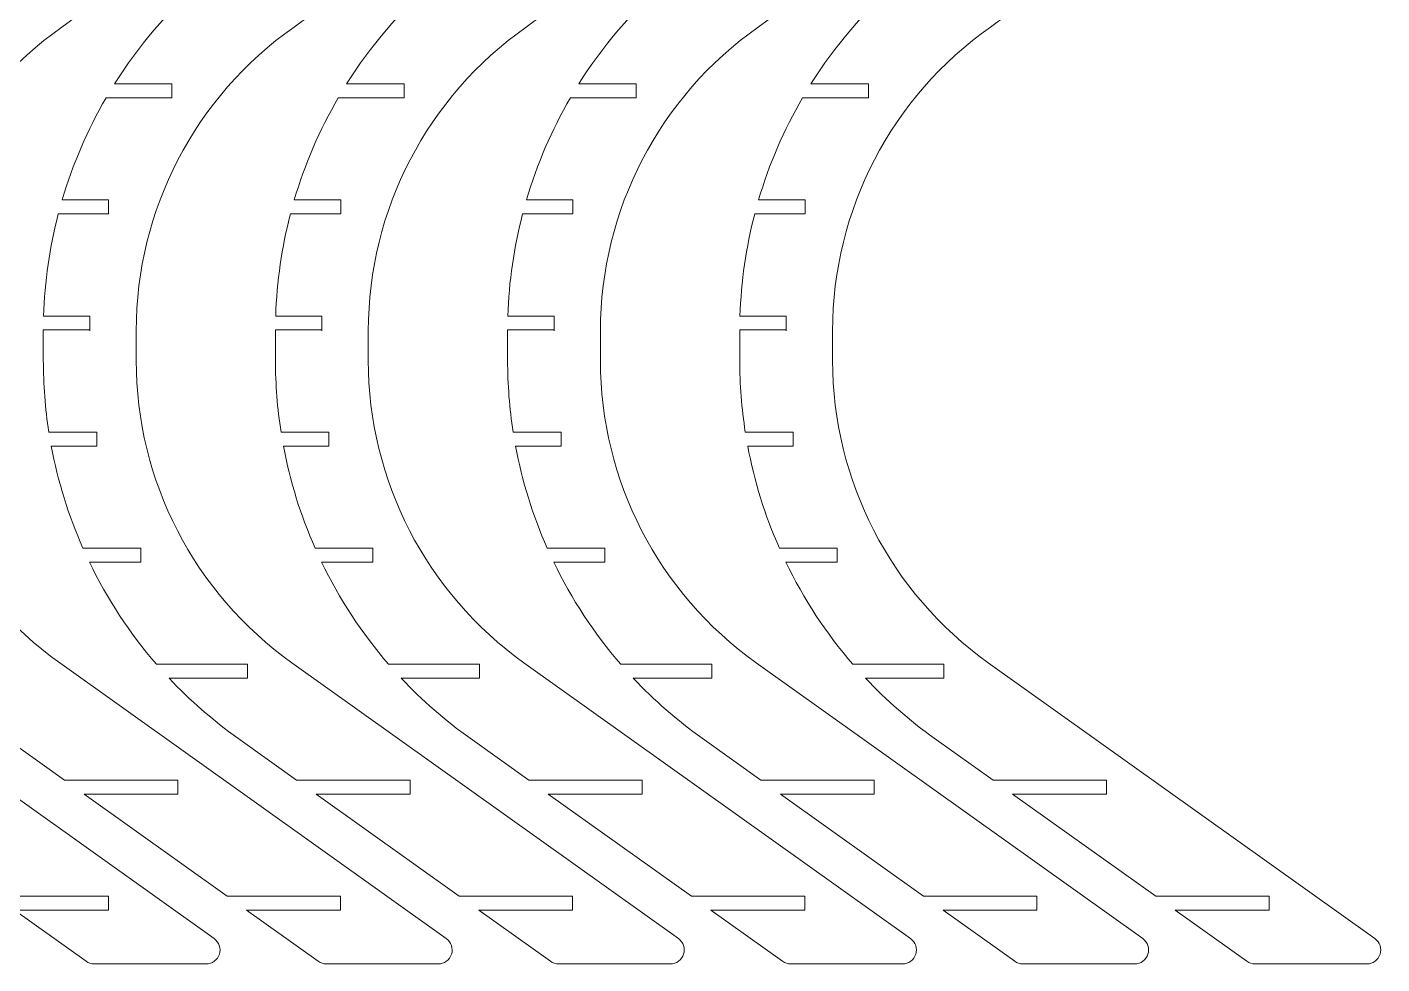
# Model space of a CAD drawing. Header units: millimetres. Extents: x -5830 to -1938, y -580 to 2011.
# Drawn here: x -4948.2 to -4656.4, y -273.9 to -72.1 of the extents above; entities that cross this region are included whole.
import ezdxf

# ---------------------------------------------------------------- set-up
doc = ezdxf.new("R2010")
doc.units = ezdxf.units.MM
doc.header["$MEASUREMENT"] = 0
doc.layers.add('layer 1', color=7, linetype='Continuous')

msp = doc.modelspace()

# ---------------------------------------------------------------- linework, layer by layer
at = {"layer": 'layer 1', "lineweight": 9}
for points in [[(-4990.6852, -72.1119), (-4950.648, -43.9736), (-4931.7079, 5.6574), (-4942.8199, 53.3151), (-4942.8199, 53.3151), (-4953.9318, 100.9729), (-4992.8696, 137.109), (-5041.2231, 144.6378)], [(-4990.6852, -72.1119), (-4950.648, -43.9736), (-4931.7079, 5.6574), (-4942.8199, 53.3151), (-4942.8199, 53.3151), (-4953.9318, 100.9729), (-4992.8696, 137.109), (-5041.2231, 144.6378)], [(-4940.6852, -72.1119), (-4900.648, -43.9736), (-4881.7079, 5.6574), (-4892.8199, 53.3151), (-4892.8199, 53.3151), (-4903.9318, 100.9729), (-4942.8696, 137.109), (-4991.2231, 144.6378)], [(-4940.6852, -72.1119), (-4900.648, -43.9736), (-4881.7079, 5.6574), (-4892.8199, 53.3151), (-4892.8199, 53.3151), (-4903.9318, 100.9729), (-4942.8696, 137.109), (-4991.2231, 144.6378)], [(-4890.6852, -72.1119), (-4850.648, -43.9736), (-4831.7079, 5.6574), (-4842.8199, 53.3151), (-4842.8199, 53.3151), (-4853.9318, 100.9729), (-4892.8696, 137.109), (-4941.2231, 144.6378)], [(-4890.6852, -72.1119), (-4850.648, -43.9736), (-4831.7079, 5.6574), (-4842.8199, 53.3151), (-4842.8199, 53.3151), (-4853.9318, 100.9729), (-4892.8696, 137.109), (-4941.2231, 144.6378)], [(-4840.6852, -72.1119), (-4800.648, -43.9736), (-4781.7079, 5.6574), (-4792.8199, 53.3151), (-4792.8199, 53.3151), (-4803.9318, 100.9729), (-4842.8696, 137.109), (-4891.2231, 144.6378)], [(-4840.6852, -72.1119), (-4800.648, -43.9736), (-4781.7079, 5.6574), (-4792.8199, 53.3151), (-4792.8199, 53.3151), (-4803.9318, 100.9729), (-4842.8696, 137.109), (-4891.2231, 144.6378)], [(-4790.6852, -72.1119), (-4750.648, -43.9736), (-4731.7079, 5.6574), (-4742.8199, 53.3151), (-4742.8199, 53.3151), (-4753.9318, 100.9729), (-4792.8696, 137.109), (-4841.2231, 144.6378)], [(-4790.6852, -72.1119), (-4750.648, -43.9736), (-4731.7079, 5.6574), (-4742.8199, 53.3151), (-4742.8199, 53.3151), (-4753.9318, 100.9729), (-4792.8696, 137.109), (-4841.2231, 144.6378)], [(-4740.6852, -72.1119), (-4700.648, -43.9736), (-4681.7079, 5.6574), (-4692.8199, 53.3151), (-4692.8199, 53.3151), (-4703.9318, 100.9729), (-4742.8696, 137.109), (-4791.2231, 144.6378)], [(-4740.6852, -72.1119), (-4700.648, -43.9736), (-4681.7079, 5.6574), (-4692.8199, 53.3151), (-4692.8199, 53.3151), (-4703.9318, 100.9729), (-4742.8696, 137.109), (-4791.2231, 144.6378)], [(-4909.627, -273.9334), (-4908.3226, -273.9334), (-4907.1678, -273.0907), (-4906.7699, -271.8485), (-4906.7699, -271.8485), (-4906.3721, -270.6064), (-4906.8224, -269.2495), (-4907.884, -268.4917)], [(-4909.627, -273.9334), (-4908.3226, -273.9334), (-4907.1678, -273.0907), (-4906.7699, -271.8485), (-4906.7699, -271.8485), (-4906.3721, -270.6064), (-4906.8224, -269.2495), (-4907.884, -268.4917)], [(-4859.627, -273.9334), (-4858.3226, -273.9334), (-4857.1678, -273.0907), (-4856.7699, -271.8485), (-4856.7699, -271.8485), (-4856.3721, -270.6064), (-4856.8224, -269.2495), (-4857.884, -268.4917)], [(-4859.627, -273.9334), (-4858.3226, -273.9334), (-4857.1678, -273.0907), (-4856.7699, -271.8485), (-4856.7699, -271.8485), (-4856.3721, -270.6064), (-4856.8224, -269.2495), (-4857.884, -268.4917)], [(-4809.627, -273.9334), (-4808.3226, -273.9334), (-4807.1678, -273.0907), (-4806.7699, -271.8485), (-4806.7699, -271.8485), (-4806.3721, -270.6064), (-4806.8224, -269.2495), (-4807.884, -268.4917)], [(-4809.627, -273.9334), (-4808.3226, -273.9334), (-4807.1678, -273.0907), (-4806.7699, -271.8485), (-4806.7699, -271.8485), (-4806.3721, -270.6064), (-4806.8224, -269.2495), (-4807.884, -268.4917)], [(-4759.627, -273.9334), (-4758.3226, -273.9334), (-4757.1678, -273.0907), (-4756.7699, -271.8485), (-4756.7699, -271.8485), (-4756.3721, -270.6064), (-4756.8224, -269.2495), (-4757.884, -268.4917)], [(-4759.627, -273.9334), (-4758.3226, -273.9334), (-4757.1678, -273.0907), (-4756.7699, -271.8485), (-4756.7699, -271.8485), (-4756.3721, -270.6064), (-4756.8224, -269.2495), (-4757.884, -268.4917)], [(-4709.627, -273.9334), (-4708.3226, -273.9334), (-4707.1678, -273.0907), (-4706.7699, -271.8485), (-4706.7699, -271.8485), (-4706.3721, -270.6064), (-4706.8224, -269.2495), (-4707.884, -268.4917)], [(-4709.627, -273.9334), (-4708.3226, -273.9334), (-4707.1678, -273.0907), (-4706.7699, -271.8485), (-4706.7699, -271.8485), (-4706.3721, -270.6064), (-4706.8224, -269.2495), (-4707.884, -268.4917)], [(-4659.627, -273.9334), (-4658.3226, -273.9334), (-4657.1678, -273.0907), (-4656.7699, -271.8485), (-4656.7699, -271.8485), (-4656.3721, -270.6064), (-4656.8224, -269.2495), (-4657.884, -268.4917)], [(-4659.627, -273.9334), (-4658.3226, -273.9334), (-4657.1678, -273.0907), (-4656.7699, -271.8485), (-4656.7699, -271.8485), (-4656.3721, -270.6064), (-4656.8224, -269.2495), (-4657.884, -268.4917)]]:
    msp.add_open_spline(points, degree=3, knots=[0, 0, 0, 0, 0.33333333, 0.33333333, 0.33333333, 0.33333333, 1, 1, 1, 1], dxfattribs=at)
for points in [[(-4910.5992, -62.3621), (-4917.8849, -68.748), (-4924.204, -76.1587), (-4929.3584, -84.3621)], [(-4910.5992, -62.3621), (-4917.8849, -68.748), (-4924.204, -76.1587), (-4929.3584, -84.3621)], [(-4860.5992, -62.3621), (-4867.8849, -68.748), (-4874.204, -76.1587), (-4879.3584, -84.3621)], [(-4860.5992, -62.3621), (-4867.8849, -68.748), (-4874.204, -76.1587), (-4879.3584, -84.3621)], [(-4810.5992, -62.3621), (-4817.8849, -68.748), (-4824.204, -76.1587), (-4829.3584, -84.3621)], [(-4810.5992, -62.3621), (-4817.8849, -68.748), (-4824.204, -76.1587), (-4829.3584, -84.3621)], [(-4760.5992, -62.3621), (-4767.8849, -68.748), (-4774.204, -76.1587), (-4779.3584, -84.3621)], [(-4760.5992, -62.3621), (-4767.8849, -68.748), (-4774.204, -76.1587), (-4779.3584, -84.3621)], [(-4940.6852, -72.1119), (-4961.9998, -87.0918), (-4974.6852, -111.5121), (-4974.6852, -137.5641)], [(-4940.6852, -72.1119), (-4961.9998, -87.0918), (-4974.6852, -111.5121), (-4974.6852, -137.5641)], [(-4890.6852, -72.1119), (-4911.9998, -87.0918), (-4924.6852, -111.5121), (-4924.6852, -137.5641)], [(-4890.6852, -72.1119), (-4911.9998, -87.0918), (-4924.6852, -111.5121), (-4924.6852, -137.5641)], [(-4840.6852, -72.1119), (-4861.9998, -87.0918), (-4874.6852, -111.5121), (-4874.6852, -137.5641)], [(-4840.6852, -72.1119), (-4861.9998, -87.0918), (-4874.6852, -111.5121), (-4874.6852, -137.5641)], [(-4790.6852, -72.1119), (-4811.9998, -87.0918), (-4824.6852, -111.5121), (-4824.6852, -137.5641)], [(-4790.6852, -72.1119), (-4811.9998, -87.0918), (-4824.6852, -111.5121), (-4824.6852, -137.5641)], [(-4740.6852, -72.1119), (-4761.9998, -87.0918), (-4774.6852, -111.5121), (-4774.6852, -137.5641)], [(-4740.6852, -72.1119), (-4761.9998, -87.0918), (-4774.6852, -111.5121), (-4774.6852, -137.5641)], [(-4916.9729, -84.3621), (-4916.9729, -84.3621), (-4929.3584, -84.3621), (-4929.3584, -84.3621)], [(-4916.9729, -84.3621), (-4916.9729, -84.3621), (-4929.3584, -84.3621), (-4929.3584, -84.3621)], [(-4916.9729, -87.3621), (-4916.9729, -87.3621), (-4916.9729, -84.3621), (-4916.9729, -84.3621)], [(-4916.9729, -87.3621), (-4916.9729, -87.3621), (-4916.9729, -84.3621), (-4916.9729, -84.3621)], [(-4866.9729, -84.3621), (-4866.9729, -84.3621), (-4879.3584, -84.3621), (-4879.3584, -84.3621)], [(-4866.9729, -84.3621), (-4866.9729, -84.3621), (-4879.3584, -84.3621), (-4879.3584, -84.3621)], [(-4866.9729, -87.3621), (-4866.9729, -87.3621), (-4866.9729, -84.3621), (-4866.9729, -84.3621)], [(-4866.9729, -87.3621), (-4866.9729, -87.3621), (-4866.9729, -84.3621), (-4866.9729, -84.3621)], [(-4816.9729, -84.3621), (-4816.9729, -84.3621), (-4829.3584, -84.3621), (-4829.3584, -84.3621)], [(-4816.9729, -84.3621), (-4816.9729, -84.3621), (-4829.3584, -84.3621), (-4829.3584, -84.3621)], [(-4816.9729, -87.3621), (-4816.9729, -87.3621), (-4816.9729, -84.3621), (-4816.9729, -84.3621)], [(-4816.9729, -87.3621), (-4816.9729, -87.3621), (-4816.9729, -84.3621), (-4816.9729, -84.3621)], [(-4766.9729, -84.3621), (-4766.9729, -84.3621), (-4779.3584, -84.3621), (-4779.3584, -84.3621)], [(-4766.9729, -84.3621), (-4766.9729, -84.3621), (-4779.3584, -84.3621), (-4779.3584, -84.3621)], [(-4766.9729, -87.3621), (-4766.9729, -87.3621), (-4766.9729, -84.3621), (-4766.9729, -84.3621)], [(-4766.9729, -87.3621), (-4766.9729, -87.3621), (-4766.9729, -84.3621), (-4766.9729, -84.3621)], [(-4931.1708, -87.3621), (-4935.1924, -94.2902), (-4938.3669, -101.6765), (-4940.6261, -109.3621)], [(-4931.1708, -87.3621), (-4935.1924, -94.2902), (-4938.3669, -101.6765), (-4940.6261, -109.3621)], [(-4916.9729, -87.3621), (-4916.9729, -87.3621), (-4931.1708, -87.3621), (-4931.1708, -87.3621)], [(-4916.9729, -87.3621), (-4916.9729, -87.3621), (-4931.1708, -87.3621), (-4931.1708, -87.3621)], [(-4881.1708, -87.3621), (-4885.1924, -94.2902), (-4888.3669, -101.6765), (-4890.6261, -109.3621)], [(-4881.1708, -87.3621), (-4885.1924, -94.2902), (-4888.3669, -101.6765), (-4890.6261, -109.3621)], [(-4866.9729, -87.3621), (-4866.9729, -87.3621), (-4881.1708, -87.3621), (-4881.1708, -87.3621)], [(-4866.9729, -87.3621), (-4866.9729, -87.3621), (-4881.1708, -87.3621), (-4881.1708, -87.3621)], [(-4831.1708, -87.3621), (-4835.1924, -94.2902), (-4838.3669, -101.6765), (-4840.6261, -109.3621)], [(-4831.1708, -87.3621), (-4835.1924, -94.2902), (-4838.3669, -101.6765), (-4840.6261, -109.3621)], [(-4816.9729, -87.3621), (-4816.9729, -87.3621), (-4831.1708, -87.3621), (-4831.1708, -87.3621)], [(-4816.9729, -87.3621), (-4816.9729, -87.3621), (-4831.1708, -87.3621), (-4831.1708, -87.3621)], [(-4781.1708, -87.3621), (-4785.1924, -94.2902), (-4788.3669, -101.6765), (-4790.6261, -109.3621)], [(-4781.1708, -87.3621), (-4785.1924, -94.2902), (-4788.3669, -101.6765), (-4790.6261, -109.3621)], [(-4766.9729, -87.3621), (-4766.9729, -87.3621), (-4781.1708, -87.3621), (-4781.1708, -87.3621)], [(-4766.9729, -87.3621), (-4766.9729, -87.3621), (-4781.1708, -87.3621), (-4781.1708, -87.3621)], [(-4930.6119, -109.3621), (-4930.6119, -109.3621), (-4940.6261, -109.3621), (-4940.6261, -109.3621)], [(-4930.6119, -109.3621), (-4930.6119, -109.3621), (-4940.6261, -109.3621), (-4940.6261, -109.3621)], [(-4930.6119, -112.3621), (-4930.6119, -112.3621), (-4930.6119, -109.3621), (-4930.6119, -109.3621)], [(-4930.6119, -112.3621), (-4930.6119, -112.3621), (-4930.6119, -109.3621), (-4930.6119, -109.3621)], [(-4880.6119, -109.3621), (-4880.6119, -109.3621), (-4890.6261, -109.3621), (-4890.6261, -109.3621)], [(-4880.6119, -109.3621), (-4880.6119, -109.3621), (-4890.6261, -109.3621), (-4890.6261, -109.3621)], [(-4880.6119, -112.3621), (-4880.6119, -112.3621), (-4880.6119, -109.3621), (-4880.6119, -109.3621)], [(-4880.6119, -112.3621), (-4880.6119, -112.3621), (-4880.6119, -109.3621), (-4880.6119, -109.3621)], [(-4830.6119, -109.3621), (-4830.6119, -109.3621), (-4840.6261, -109.3621), (-4840.6261, -109.3621)], [(-4830.6119, -109.3621), (-4830.6119, -109.3621), (-4840.6261, -109.3621), (-4840.6261, -109.3621)], [(-4830.6119, -112.3621), (-4830.6119, -112.3621), (-4830.6119, -109.3621), (-4830.6119, -109.3621)], [(-4830.6119, -112.3621), (-4830.6119, -112.3621), (-4830.6119, -109.3621), (-4830.6119, -109.3621)], [(-4780.6119, -109.3621), (-4780.6119, -109.3621), (-4790.6261, -109.3621), (-4790.6261, -109.3621)], [(-4780.6119, -109.3621), (-4780.6119, -109.3621), (-4790.6261, -109.3621), (-4790.6261, -109.3621)], [(-4780.6119, -112.3621), (-4780.6119, -112.3621), (-4780.6119, -109.3621), (-4780.6119, -109.3621)], [(-4780.6119, -112.3621), (-4780.6119, -112.3621), (-4780.6119, -109.3621), (-4780.6119, -109.3621)], [(-4941.4574, -112.3621), (-4943.3305, -119.5546), (-4944.396, -126.9335), (-4944.6339, -134.3621)], [(-4941.4574, -112.3621), (-4943.3305, -119.5546), (-4944.396, -126.9335), (-4944.6339, -134.3621)], [(-4930.6119, -112.3621), (-4930.6119, -112.3621), (-4941.4574, -112.3621), (-4941.4574, -112.3621)], [(-4930.6119, -112.3621), (-4930.6119, -112.3621), (-4941.4574, -112.3621), (-4941.4574, -112.3621)], [(-4891.4574, -112.3621), (-4893.3305, -119.5546), (-4894.396, -126.9335), (-4894.6339, -134.3621)], [(-4891.4574, -112.3621), (-4893.3305, -119.5546), (-4894.396, -126.9335), (-4894.6339, -134.3621)], [(-4880.6119, -112.3621), (-4880.6119, -112.3621), (-4891.4574, -112.3621), (-4891.4574, -112.3621)], [(-4880.6119, -112.3621), (-4880.6119, -112.3621), (-4891.4574, -112.3621), (-4891.4574, -112.3621)], [(-4841.4574, -112.3621), (-4843.3305, -119.5546), (-4844.396, -126.9335), (-4844.6339, -134.3621)], [(-4841.4574, -112.3621), (-4843.3305, -119.5546), (-4844.396, -126.9335), (-4844.6339, -134.3621)], [(-4830.6119, -112.3621), (-4830.6119, -112.3621), (-4841.4574, -112.3621), (-4841.4574, -112.3621)], [(-4830.6119, -112.3621), (-4830.6119, -112.3621), (-4841.4574, -112.3621), (-4841.4574, -112.3621)], [(-4791.4574, -112.3621), (-4793.3305, -119.5546), (-4794.396, -126.9335), (-4794.6339, -134.3621)], [(-4791.4574, -112.3621), (-4793.3305, -119.5546), (-4794.396, -126.9335), (-4794.6339, -134.3621)], [(-4780.6119, -112.3621), (-4780.6119, -112.3621), (-4791.4574, -112.3621), (-4791.4574, -112.3621)], [(-4780.6119, -112.3621), (-4780.6119, -112.3621), (-4791.4574, -112.3621), (-4791.4574, -112.3621)], [(-4934.6852, -134.3621), (-4934.6852, -134.3621), (-4944.6339, -134.3621), (-4944.6339, -134.3621)], [(-4934.6852, -134.3621), (-4934.6852, -134.3621), (-4944.6339, -134.3621), (-4944.6339, -134.3621)], [(-4934.6852, -137.5641), (-4934.6852, -137.5641), (-4934.6852, -134.3621), (-4934.6852, -134.3621)], [(-4934.6852, -137.5641), (-4934.6852, -137.5641), (-4934.6852, -134.3621), (-4934.6852, -134.3621)], [(-4884.6852, -134.3621), (-4884.6852, -134.3621), (-4894.6339, -134.3621), (-4894.6339, -134.3621)], [(-4884.6852, -134.3621), (-4884.6852, -134.3621), (-4894.6339, -134.3621), (-4894.6339, -134.3621)], [(-4884.6852, -137.5641), (-4884.6852, -137.5641), (-4884.6852, -134.3621), (-4884.6852, -134.3621)], [(-4884.6852, -137.5641), (-4884.6852, -137.5641), (-4884.6852, -134.3621), (-4884.6852, -134.3621)], [(-4834.6852, -134.3621), (-4834.6852, -134.3621), (-4844.6339, -134.3621), (-4844.6339, -134.3621)], [(-4834.6852, -134.3621), (-4834.6852, -134.3621), (-4844.6339, -134.3621), (-4844.6339, -134.3621)], [(-4834.6852, -137.5641), (-4834.6852, -137.5641), (-4834.6852, -134.3621), (-4834.6852, -134.3621)], [(-4834.6852, -137.5641), (-4834.6852, -137.5641), (-4834.6852, -134.3621), (-4834.6852, -134.3621)], [(-4784.6852, -134.3621), (-4784.6852, -134.3621), (-4794.6339, -134.3621), (-4794.6339, -134.3621)], [(-4784.6852, -134.3621), (-4784.6852, -134.3621), (-4794.6339, -134.3621), (-4794.6339, -134.3621)], [(-4784.6852, -137.5641), (-4784.6852, -137.5641), (-4784.6852, -134.3621), (-4784.6852, -134.3621)], [(-4784.6852, -137.5641), (-4784.6852, -137.5641), (-4784.6852, -134.3621), (-4784.6852, -134.3621)], [(-4944.685, -137.3621), (-4944.6852, -137.4294), (-4944.6852, -137.4968), (-4944.6852, -137.5641)], [(-4944.6852, -137.5641), (-4944.6852, -137.5641), (-4944.6852, -137.3621), (-4944.6852, -137.3621)], [(-4944.685, -137.3621), (-4944.6852, -137.4294), (-4944.6852, -137.4968), (-4944.6852, -137.5641)], [(-4944.6852, -137.5641), (-4944.6852, -137.5641), (-4944.6852, -137.3621), (-4944.6852, -137.3621)], [(-4944.6852, -137.5641), (-4944.6852, -137.5641), (-4944.6852, -143.9334), (-4944.6852, -143.9334)], [(-4944.6852, -137.5641), (-4944.6852, -137.5641), (-4944.6852, -143.9334), (-4944.6852, -143.9334)], [(-4934.6852, -137.3621), (-4934.6852, -137.3621), (-4944.685, -137.3621), (-4944.685, -137.3621)], [(-4934.6852, -137.3621), (-4934.6852, -137.3621), (-4944.685, -137.3621), (-4944.685, -137.3621)], [(-4924.6852, -137.5641), (-4924.6852, -137.5641), (-4924.6852, -143.9334), (-4924.6852, -143.9334)], [(-4924.6852, -137.5641), (-4924.6852, -137.5641), (-4924.6852, -143.9334), (-4924.6852, -143.9334)], [(-4894.685, -137.3621), (-4894.6852, -137.4294), (-4894.6852, -137.4968), (-4894.6852, -137.5641)], [(-4894.6852, -137.5641), (-4894.6852, -137.5641), (-4894.6852, -137.3621), (-4894.6852, -137.3621)], [(-4894.685, -137.3621), (-4894.6852, -137.4294), (-4894.6852, -137.4968), (-4894.6852, -137.5641)], [(-4894.6852, -137.5641), (-4894.6852, -137.5641), (-4894.6852, -137.3621), (-4894.6852, -137.3621)], [(-4894.6852, -137.5641), (-4894.6852, -137.5641), (-4894.6852, -143.9334), (-4894.6852, -143.9334)], [(-4894.6852, -137.5641), (-4894.6852, -137.5641), (-4894.6852, -143.9334), (-4894.6852, -143.9334)], [(-4884.6852, -137.3621), (-4884.6852, -137.3621), (-4894.685, -137.3621), (-4894.685, -137.3621)], [(-4884.6852, -137.3621), (-4884.6852, -137.3621), (-4894.685, -137.3621), (-4894.685, -137.3621)], [(-4874.6852, -137.5641), (-4874.6852, -137.5641), (-4874.6852, -143.9334), (-4874.6852, -143.9334)], [(-4874.6852, -137.5641), (-4874.6852, -137.5641), (-4874.6852, -143.9334), (-4874.6852, -143.9334)], [(-4844.685, -137.3621), (-4844.6852, -137.4294), (-4844.6852, -137.4968), (-4844.6852, -137.5641)], [(-4844.6852, -137.5641), (-4844.6852, -137.5641), (-4844.6852, -137.3621), (-4844.6852, -137.3621)], [(-4844.685, -137.3621), (-4844.6852, -137.4294), (-4844.6852, -137.4968), (-4844.6852, -137.5641)], [(-4844.6852, -137.5641), (-4844.6852, -137.5641), (-4844.6852, -137.3621), (-4844.6852, -137.3621)], [(-4844.6852, -137.5641), (-4844.6852, -137.5641), (-4844.6852, -143.9334), (-4844.6852, -143.9334)], [(-4844.6852, -137.5641), (-4844.6852, -137.5641), (-4844.6852, -143.9334), (-4844.6852, -143.9334)], [(-4834.6852, -137.3621), (-4834.6852, -137.3621), (-4844.685, -137.3621), (-4844.685, -137.3621)], [(-4834.6852, -137.3621), (-4834.6852, -137.3621), (-4844.685, -137.3621), (-4844.685, -137.3621)], [(-4824.6852, -137.5641), (-4824.6852, -137.5641), (-4824.6852, -143.9334), (-4824.6852, -143.9334)], [(-4824.6852, -137.5641), (-4824.6852, -137.5641), (-4824.6852, -143.9334), (-4824.6852, -143.9334)], [(-4794.685, -137.3621), (-4794.6852, -137.4294), (-4794.6852, -137.4968), (-4794.6852, -137.5641)], [(-4794.6852, -137.5641), (-4794.6852, -137.5641), (-4794.6852, -137.3621), (-4794.6852, -137.3621)], [(-4794.685, -137.3621), (-4794.6852, -137.4294), (-4794.6852, -137.4968), (-4794.6852, -137.5641)], [(-4794.6852, -137.5641), (-4794.6852, -137.5641), (-4794.6852, -137.3621), (-4794.6852, -137.3621)], [(-4794.6852, -137.5641), (-4794.6852, -137.5641), (-4794.6852, -143.9334), (-4794.6852, -143.9334)], [(-4794.6852, -137.5641), (-4794.6852, -137.5641), (-4794.6852, -143.9334), (-4794.6852, -143.9334)], [(-4784.6852, -137.3621), (-4784.6852, -137.3621), (-4794.685, -137.3621), (-4794.685, -137.3621)], [(-4784.6852, -137.3621), (-4784.6852, -137.3621), (-4794.685, -137.3621), (-4794.685, -137.3621)], [(-4774.6852, -137.5641), (-4774.6852, -137.5641), (-4774.6852, -143.9334), (-4774.6852, -143.9334)], [(-4774.6852, -137.5641), (-4774.6852, -137.5641), (-4774.6852, -143.9334), (-4774.6852, -143.9334)], [(-4974.6852, -143.9334), (-4974.6852, -169.7787), (-4962.1992, -194.0317), (-4941.1632, -209.0471)], [(-4974.6852, -143.9334), (-4974.6852, -169.7787), (-4962.1992, -194.0317), (-4941.1632, -209.0471)], [(-4944.6852, -143.9334), (-4944.6852, -149.0995), (-4944.2849, -154.2578), (-4943.4878, -159.3621)], [(-4944.6852, -143.9334), (-4944.6852, -149.0995), (-4944.2849, -154.2578), (-4943.4878, -159.3621)], [(-4924.6852, -143.9334), (-4924.6852, -169.7787), (-4912.1992, -194.0317), (-4891.1632, -209.0471)], [(-4924.6852, -143.9334), (-4924.6852, -169.7787), (-4912.1992, -194.0317), (-4891.1632, -209.0471)], [(-4894.6852, -143.9334), (-4894.6852, -149.0995), (-4894.2849, -154.2578), (-4893.4878, -159.3621)], [(-4894.6852, -143.9334), (-4894.6852, -149.0995), (-4894.2849, -154.2578), (-4893.4878, -159.3621)], [(-4874.6852, -143.9334), (-4874.6852, -169.7787), (-4862.1992, -194.0317), (-4841.1632, -209.0471)], [(-4874.6852, -143.9334), (-4874.6852, -169.7787), (-4862.1992, -194.0317), (-4841.1632, -209.0471)], [(-4844.6852, -143.9334), (-4844.6852, -149.0995), (-4844.2849, -154.2578), (-4843.4878, -159.3621)], [(-4844.6852, -143.9334), (-4844.6852, -149.0995), (-4844.2849, -154.2578), (-4843.4878, -159.3621)], [(-4824.6852, -143.9334), (-4824.6852, -169.7787), (-4812.1992, -194.0317), (-4791.1632, -209.0471)], [(-4824.6852, -143.9334), (-4824.6852, -169.7787), (-4812.1992, -194.0317), (-4791.1632, -209.0471)], [(-4794.6852, -143.9334), (-4794.6852, -149.0995), (-4794.2849, -154.2578), (-4793.4878, -159.3621)], [(-4794.6852, -143.9334), (-4794.6852, -149.0995), (-4794.2849, -154.2578), (-4793.4878, -159.3621)], [(-4774.6852, -143.9334), (-4774.6852, -169.7787), (-4762.1992, -194.0317), (-4741.1632, -209.0471)], [(-4774.6852, -143.9334), (-4774.6852, -169.7787), (-4762.1992, -194.0317), (-4741.1632, -209.0471)], [(-4933.1834, -159.3621), (-4933.1834, -159.3621), (-4943.4878, -159.3621), (-4943.4878, -159.3621)], [(-4933.1834, -159.3621), (-4933.1834, -159.3621), (-4943.4878, -159.3621), (-4943.4878, -159.3621)], [(-4933.1834, -159.3621), (-4933.1834, -159.3621), (-4933.1834, -162.3621), (-4933.1834, -162.3621)], [(-4933.1834, -159.3621), (-4933.1834, -159.3621), (-4933.1834, -162.3621), (-4933.1834, -162.3621)], [(-4883.1834, -159.3621), (-4883.1834, -159.3621), (-4893.4878, -159.3621), (-4893.4878, -159.3621)], [(-4883.1834, -159.3621), (-4883.1834, -159.3621), (-4893.4878, -159.3621), (-4893.4878, -159.3621)], [(-4883.1834, -159.3621), (-4883.1834, -159.3621), (-4883.1834, -162.3621), (-4883.1834, -162.3621)], [(-4883.1834, -159.3621), (-4883.1834, -159.3621), (-4883.1834, -162.3621), (-4883.1834, -162.3621)], [(-4833.1834, -159.3621), (-4833.1834, -159.3621), (-4843.4878, -159.3621), (-4843.4878, -159.3621)], [(-4833.1834, -159.3621), (-4833.1834, -159.3621), (-4843.4878, -159.3621), (-4843.4878, -159.3621)], [(-4833.1834, -159.3621), (-4833.1834, -159.3621), (-4833.1834, -162.3621), (-4833.1834, -162.3621)], [(-4833.1834, -159.3621), (-4833.1834, -159.3621), (-4833.1834, -162.3621), (-4833.1834, -162.3621)], [(-4783.1834, -159.3621), (-4783.1834, -159.3621), (-4793.4878, -159.3621), (-4793.4878, -159.3621)], [(-4783.1834, -159.3621), (-4783.1834, -159.3621), (-4793.4878, -159.3621), (-4793.4878, -159.3621)], [(-4783.1834, -159.3621), (-4783.1834, -159.3621), (-4783.1834, -162.3621), (-4783.1834, -162.3621)], [(-4783.1834, -159.3621), (-4783.1834, -159.3621), (-4783.1834, -162.3621), (-4783.1834, -162.3621)], [(-4942.9725, -162.3621), (-4941.5528, -169.9338), (-4939.263, -177.3161), (-4936.1485, -184.3621)], [(-4933.1834, -162.3621), (-4933.1834, -162.3621), (-4942.9725, -162.3621), (-4942.9725, -162.3621)], [(-4942.9725, -162.3621), (-4941.5528, -169.9338), (-4939.263, -177.3161), (-4936.1485, -184.3621)], [(-4933.1834, -162.3621), (-4933.1834, -162.3621), (-4942.9725, -162.3621), (-4942.9725, -162.3621)], [(-4892.9725, -162.3621), (-4891.5528, -169.9338), (-4889.263, -177.3161), (-4886.1485, -184.3621)], [(-4883.1834, -162.3621), (-4883.1834, -162.3621), (-4892.9725, -162.3621), (-4892.9725, -162.3621)], [(-4892.9725, -162.3621), (-4891.5528, -169.9338), (-4889.263, -177.3161), (-4886.1485, -184.3621)], [(-4883.1834, -162.3621), (-4883.1834, -162.3621), (-4892.9725, -162.3621), (-4892.9725, -162.3621)], [(-4842.9725, -162.3621), (-4841.5528, -169.9338), (-4839.263, -177.3161), (-4836.1485, -184.3621)], [(-4833.1834, -162.3621), (-4833.1834, -162.3621), (-4842.9725, -162.3621), (-4842.9725, -162.3621)], [(-4842.9725, -162.3621), (-4841.5528, -169.9338), (-4839.263, -177.3161), (-4836.1485, -184.3621)], [(-4833.1834, -162.3621), (-4833.1834, -162.3621), (-4842.9725, -162.3621), (-4842.9725, -162.3621)], [(-4792.9725, -162.3621), (-4791.5528, -169.9338), (-4789.263, -177.3161), (-4786.1485, -184.3621)], [(-4783.1834, -162.3621), (-4783.1834, -162.3621), (-4792.9725, -162.3621), (-4792.9725, -162.3621)], [(-4792.9725, -162.3621), (-4791.5528, -169.9338), (-4789.263, -177.3161), (-4786.1485, -184.3621)], [(-4783.1834, -162.3621), (-4783.1834, -162.3621), (-4792.9725, -162.3621), (-4792.9725, -162.3621)], [(-4923.718, -184.3621), (-4923.718, -184.3621), (-4936.1485, -184.3621), (-4936.1485, -184.3621)], [(-4923.718, -184.3621), (-4923.718, -184.3621), (-4936.1485, -184.3621), (-4936.1485, -184.3621)], [(-4923.718, -184.3621), (-4923.718, -184.3621), (-4923.718, -187.3621), (-4923.718, -187.3621)], [(-4923.718, -184.3621), (-4923.718, -184.3621), (-4923.718, -187.3621), (-4923.718, -187.3621)], [(-4873.718, -184.3621), (-4873.718, -184.3621), (-4886.1485, -184.3621), (-4886.1485, -184.3621)], [(-4873.718, -184.3621), (-4873.718, -184.3621), (-4886.1485, -184.3621), (-4886.1485, -184.3621)], [(-4873.718, -184.3621), (-4873.718, -184.3621), (-4873.718, -187.3621), (-4873.718, -187.3621)], [(-4873.718, -184.3621), (-4873.718, -184.3621), (-4873.718, -187.3621), (-4873.718, -187.3621)], [(-4823.718, -184.3621), (-4823.718, -184.3621), (-4836.1485, -184.3621), (-4836.1485, -184.3621)], [(-4823.718, -184.3621), (-4823.718, -184.3621), (-4836.1485, -184.3621), (-4836.1485, -184.3621)], [(-4823.718, -184.3621), (-4823.718, -184.3621), (-4823.718, -187.3621), (-4823.718, -187.3621)], [(-4823.718, -184.3621), (-4823.718, -184.3621), (-4823.718, -187.3621), (-4823.718, -187.3621)], [(-4773.718, -184.3621), (-4773.718, -184.3621), (-4786.1485, -184.3621), (-4786.1485, -184.3621)], [(-4773.718, -184.3621), (-4773.718, -184.3621), (-4786.1485, -184.3621), (-4786.1485, -184.3621)], [(-4773.718, -184.3621), (-4773.718, -184.3621), (-4773.718, -187.3621), (-4773.718, -187.3621)], [(-4773.718, -184.3621), (-4773.718, -184.3621), (-4773.718, -187.3621), (-4773.718, -187.3621)], [(-4934.7627, -187.3621), (-4930.9355, -195.3002), (-4926.0759, -202.6976), (-4920.3099, -209.3621)], [(-4923.718, -187.3621), (-4923.718, -187.3621), (-4934.7627, -187.3621), (-4934.7627, -187.3621)], [(-4934.7627, -187.3621), (-4930.9355, -195.3002), (-4926.0759, -202.6976), (-4920.3099, -209.3621)], [(-4923.718, -187.3621), (-4923.718, -187.3621), (-4934.7627, -187.3621), (-4934.7627, -187.3621)], [(-4884.7627, -187.3621), (-4880.9355, -195.3002), (-4876.0759, -202.6976), (-4870.3099, -209.3621)], [(-4873.718, -187.3621), (-4873.718, -187.3621), (-4884.7627, -187.3621), (-4884.7627, -187.3621)], [(-4884.7627, -187.3621), (-4880.9355, -195.3002), (-4876.0759, -202.6976), (-4870.3099, -209.3621)], [(-4873.718, -187.3621), (-4873.718, -187.3621), (-4884.7627, -187.3621), (-4884.7627, -187.3621)], [(-4834.7627, -187.3621), (-4830.9355, -195.3002), (-4826.0759, -202.6976), (-4820.3099, -209.3621)], [(-4823.718, -187.3621), (-4823.718, -187.3621), (-4834.7627, -187.3621), (-4834.7627, -187.3621)], [(-4834.7627, -187.3621), (-4830.9355, -195.3002), (-4826.0759, -202.6976), (-4820.3099, -209.3621)], [(-4823.718, -187.3621), (-4823.718, -187.3621), (-4834.7627, -187.3621), (-4834.7627, -187.3621)], [(-4784.7627, -187.3621), (-4780.9355, -195.3002), (-4776.0759, -202.6976), (-4770.3099, -209.3621)], [(-4773.718, -187.3621), (-4773.718, -187.3621), (-4784.7627, -187.3621), (-4784.7627, -187.3621)], [(-4784.7627, -187.3621), (-4780.9355, -195.3002), (-4776.0759, -202.6976), (-4770.3099, -209.3621)], [(-4773.718, -187.3621), (-4773.718, -187.3621), (-4784.7627, -187.3621), (-4784.7627, -187.3621)], [(-4907.884, -268.4917), (-4907.884, -268.4917), (-4991.1632, -209.0471), (-4991.1632, -209.0471)], [(-4907.884, -268.4917), (-4907.884, -268.4917), (-4991.1632, -209.0471), (-4991.1632, -209.0471)], [(-4857.884, -268.4917), (-4857.884, -268.4917), (-4941.1632, -209.0471), (-4941.1632, -209.0471)], [(-4857.884, -268.4917), (-4857.884, -268.4917), (-4941.1632, -209.0471), (-4941.1632, -209.0471)], [(-4900.722, -209.3621), (-4900.722, -209.3621), (-4920.3099, -209.3621), (-4920.3099, -209.3621)], [(-4900.722, -209.3621), (-4900.722, -209.3621), (-4920.3099, -209.3621), (-4920.3099, -209.3621)], [(-4900.722, -209.3621), (-4900.722, -209.3621), (-4900.722, -212.3621), (-4900.722, -212.3621)], [(-4900.722, -209.3621), (-4900.722, -209.3621), (-4900.722, -212.3621), (-4900.722, -212.3621)], [(-4807.884, -268.4917), (-4807.884, -268.4917), (-4891.1632, -209.0471), (-4891.1632, -209.0471)], [(-4807.884, -268.4917), (-4807.884, -268.4917), (-4891.1632, -209.0471), (-4891.1632, -209.0471)], [(-4850.722, -209.3621), (-4850.722, -209.3621), (-4870.3099, -209.3621), (-4870.3099, -209.3621)], [(-4850.722, -209.3621), (-4850.722, -209.3621), (-4870.3099, -209.3621), (-4870.3099, -209.3621)], [(-4850.722, -209.3621), (-4850.722, -209.3621), (-4850.722, -212.3621), (-4850.722, -212.3621)], [(-4850.722, -209.3621), (-4850.722, -209.3621), (-4850.722, -212.3621), (-4850.722, -212.3621)], [(-4757.884, -268.4917), (-4757.884, -268.4917), (-4841.1632, -209.0471), (-4841.1632, -209.0471)], [(-4757.884, -268.4917), (-4757.884, -268.4917), (-4841.1632, -209.0471), (-4841.1632, -209.0471)], [(-4800.722, -209.3621), (-4800.722, -209.3621), (-4820.3099, -209.3621), (-4820.3099, -209.3621)], [(-4800.722, -209.3621), (-4800.722, -209.3621), (-4820.3099, -209.3621), (-4820.3099, -209.3621)], [(-4800.722, -209.3621), (-4800.722, -209.3621), (-4800.722, -212.3621), (-4800.722, -212.3621)], [(-4800.722, -209.3621), (-4800.722, -209.3621), (-4800.722, -212.3621), (-4800.722, -212.3621)], [(-4707.884, -268.4917), (-4707.884, -268.4917), (-4791.1632, -209.0471), (-4791.1632, -209.0471)], [(-4707.884, -268.4917), (-4707.884, -268.4917), (-4791.1632, -209.0471), (-4791.1632, -209.0471)], [(-4750.722, -209.3621), (-4750.722, -209.3621), (-4770.3099, -209.3621), (-4770.3099, -209.3621)], [(-4750.722, -209.3621), (-4750.722, -209.3621), (-4770.3099, -209.3621), (-4770.3099, -209.3621)], [(-4750.722, -209.3621), (-4750.722, -209.3621), (-4750.722, -212.3621), (-4750.722, -212.3621)], [(-4750.722, -209.3621), (-4750.722, -209.3621), (-4750.722, -212.3621), (-4750.722, -212.3621)], [(-4657.884, -268.4917), (-4657.884, -268.4917), (-4741.1632, -209.0471), (-4741.1632, -209.0471)], [(-4657.884, -268.4917), (-4657.884, -268.4917), (-4741.1632, -209.0471), (-4741.1632, -209.0471)], [(-4917.6066, -212.3621), (-4913.1038, -217.1604), (-4908.1385, -221.5026), (-4902.7828, -225.3256)], [(-4900.722, -212.3621), (-4900.722, -212.3621), (-4917.6066, -212.3621), (-4917.6066, -212.3621)], [(-4917.6066, -212.3621), (-4913.1038, -217.1604), (-4908.1385, -221.5026), (-4902.7828, -225.3256)], [(-4900.722, -212.3621), (-4900.722, -212.3621), (-4917.6066, -212.3621), (-4917.6066, -212.3621)], [(-4867.6066, -212.3621), (-4863.1038, -217.1604), (-4858.1385, -221.5026), (-4852.7828, -225.3256)], [(-4850.722, -212.3621), (-4850.722, -212.3621), (-4867.6066, -212.3621), (-4867.6066, -212.3621)], [(-4867.6066, -212.3621), (-4863.1038, -217.1604), (-4858.1385, -221.5026), (-4852.7828, -225.3256)], [(-4850.722, -212.3621), (-4850.722, -212.3621), (-4867.6066, -212.3621), (-4867.6066, -212.3621)], [(-4817.6066, -212.3621), (-4813.1038, -217.1604), (-4808.1385, -221.5026), (-4802.7828, -225.3256)], [(-4800.722, -212.3621), (-4800.722, -212.3621), (-4817.6066, -212.3621), (-4817.6066, -212.3621)], [(-4817.6066, -212.3621), (-4813.1038, -217.1604), (-4808.1385, -221.5026), (-4802.7828, -225.3256)], [(-4800.722, -212.3621), (-4800.722, -212.3621), (-4817.6066, -212.3621), (-4817.6066, -212.3621)], [(-4767.6066, -212.3621), (-4763.1038, -217.1604), (-4758.1385, -221.5026), (-4752.7828, -225.3256)], [(-4750.722, -212.3621), (-4750.722, -212.3621), (-4767.6066, -212.3621), (-4767.6066, -212.3621)], [(-4767.6066, -212.3621), (-4763.1038, -217.1604), (-4758.1385, -221.5026), (-4752.7828, -225.3256)], [(-4750.722, -212.3621), (-4750.722, -212.3621), (-4767.6066, -212.3621), (-4767.6066, -212.3621)], [(-4940.123, -234.3621), (-4940.123, -234.3621), (-4952.7828, -225.3256), (-4952.7828, -225.3256)], [(-4940.123, -234.3621), (-4940.123, -234.3621), (-4952.7828, -225.3256), (-4952.7828, -225.3256)], [(-4890.123, -234.3621), (-4890.123, -234.3621), (-4902.7828, -225.3256), (-4902.7828, -225.3256)], [(-4890.123, -234.3621), (-4890.123, -234.3621), (-4902.7828, -225.3256), (-4902.7828, -225.3256)], [(-4840.123, -234.3621), (-4840.123, -234.3621), (-4852.7828, -225.3256), (-4852.7828, -225.3256)], [(-4840.123, -234.3621), (-4840.123, -234.3621), (-4852.7828, -225.3256), (-4852.7828, -225.3256)], [(-4790.123, -234.3621), (-4790.123, -234.3621), (-4802.7828, -225.3256), (-4802.7828, -225.3256)], [(-4790.123, -234.3621), (-4790.123, -234.3621), (-4802.7828, -225.3256), (-4802.7828, -225.3256)], [(-4740.123, -234.3621), (-4740.123, -234.3621), (-4752.7828, -225.3256), (-4752.7828, -225.3256)], [(-4740.123, -234.3621), (-4740.123, -234.3621), (-4752.7828, -225.3256), (-4752.7828, -225.3256)], [(-4915.6981, -234.3621), (-4915.6981, -234.3621), (-4940.123, -234.3621), (-4940.123, -234.3621)], [(-4915.6981, -234.3621), (-4915.6981, -234.3621), (-4940.123, -234.3621), (-4940.123, -234.3621)], [(-4915.6981, -234.3621), (-4915.6981, -234.3621), (-4915.6981, -237.3621), (-4915.6981, -237.3621)], [(-4915.6981, -234.3621), (-4915.6981, -234.3621), (-4915.6981, -237.3621), (-4915.6981, -237.3621)], [(-4865.6981, -234.3621), (-4865.6981, -234.3621), (-4890.123, -234.3621), (-4890.123, -234.3621)], [(-4865.6981, -234.3621), (-4865.6981, -234.3621), (-4890.123, -234.3621), (-4890.123, -234.3621)], [(-4865.6981, -234.3621), (-4865.6981, -234.3621), (-4865.6981, -237.3621), (-4865.6981, -237.3621)], [(-4865.6981, -234.3621), (-4865.6981, -234.3621), (-4865.6981, -237.3621), (-4865.6981, -237.3621)], [(-4815.6981, -234.3621), (-4815.6981, -234.3621), (-4840.123, -234.3621), (-4840.123, -234.3621)], [(-4815.6981, -234.3621), (-4815.6981, -234.3621), (-4840.123, -234.3621), (-4840.123, -234.3621)], [(-4815.6981, -234.3621), (-4815.6981, -234.3621), (-4815.6981, -237.3621), (-4815.6981, -237.3621)], [(-4815.6981, -234.3621), (-4815.6981, -234.3621), (-4815.6981, -237.3621), (-4815.6981, -237.3621)], [(-4765.6981, -234.3621), (-4765.6981, -234.3621), (-4790.123, -234.3621), (-4790.123, -234.3621)], [(-4765.6981, -234.3621), (-4765.6981, -234.3621), (-4790.123, -234.3621), (-4790.123, -234.3621)], [(-4765.6981, -234.3621), (-4765.6981, -234.3621), (-4765.6981, -237.3621), (-4765.6981, -237.3621)], [(-4765.6981, -234.3621), (-4765.6981, -234.3621), (-4765.6981, -237.3621), (-4765.6981, -237.3621)], [(-4715.6981, -234.3621), (-4715.6981, -234.3621), (-4740.123, -234.3621), (-4740.123, -234.3621)], [(-4715.6981, -234.3621), (-4715.6981, -234.3621), (-4740.123, -234.3621), (-4740.123, -234.3621)], [(-4715.6981, -234.3621), (-4715.6981, -234.3621), (-4715.6981, -237.3621), (-4715.6981, -237.3621)], [(-4715.6981, -234.3621), (-4715.6981, -234.3621), (-4715.6981, -237.3621), (-4715.6981, -237.3621)], [(-4905.0991, -259.3621), (-4905.0991, -259.3621), (-4935.9201, -237.3621), (-4935.9201, -237.3621)], [(-4915.6981, -237.3621), (-4915.6981, -237.3621), (-4935.9201, -237.3621), (-4935.9201, -237.3621)], [(-4905.0991, -259.3621), (-4905.0991, -259.3621), (-4935.9201, -237.3621), (-4935.9201, -237.3621)], [(-4915.6981, -237.3621), (-4915.6981, -237.3621), (-4935.9201, -237.3621), (-4935.9201, -237.3621)], [(-4855.0991, -259.3621), (-4855.0991, -259.3621), (-4885.9201, -237.3621), (-4885.9201, -237.3621)], [(-4865.6981, -237.3621), (-4865.6981, -237.3621), (-4885.9201, -237.3621), (-4885.9201, -237.3621)], [(-4855.0991, -259.3621), (-4855.0991, -259.3621), (-4885.9201, -237.3621), (-4885.9201, -237.3621)], [(-4865.6981, -237.3621), (-4865.6981, -237.3621), (-4885.9201, -237.3621), (-4885.9201, -237.3621)], [(-4805.0991, -259.3621), (-4805.0991, -259.3621), (-4835.9201, -237.3621), (-4835.9201, -237.3621)], [(-4815.6981, -237.3621), (-4815.6981, -237.3621), (-4835.9201, -237.3621), (-4835.9201, -237.3621)], [(-4805.0991, -259.3621), (-4805.0991, -259.3621), (-4835.9201, -237.3621), (-4835.9201, -237.3621)], [(-4815.6981, -237.3621), (-4815.6981, -237.3621), (-4835.9201, -237.3621), (-4835.9201, -237.3621)], [(-4755.0991, -259.3621), (-4755.0991, -259.3621), (-4785.9201, -237.3621), (-4785.9201, -237.3621)], [(-4765.6981, -237.3621), (-4765.6981, -237.3621), (-4785.9201, -237.3621), (-4785.9201, -237.3621)], [(-4755.0991, -259.3621), (-4755.0991, -259.3621), (-4785.9201, -237.3621), (-4785.9201, -237.3621)], [(-4765.6981, -237.3621), (-4765.6981, -237.3621), (-4785.9201, -237.3621), (-4785.9201, -237.3621)], [(-4705.0991, -259.3621), (-4705.0991, -259.3621), (-4735.9201, -237.3621), (-4735.9201, -237.3621)], [(-4715.6981, -237.3621), (-4715.6981, -237.3621), (-4735.9201, -237.3621), (-4735.9201, -237.3621)], [(-4705.0991, -259.3621), (-4705.0991, -259.3621), (-4735.9201, -237.3621), (-4735.9201, -237.3621)], [(-4715.6981, -237.3621), (-4715.6981, -237.3621), (-4735.9201, -237.3621), (-4735.9201, -237.3621)], [(-4930.6742, -259.3621), (-4930.6742, -259.3621), (-4955.0991, -259.3621), (-4955.0991, -259.3621)], [(-4930.6742, -259.3621), (-4930.6742, -259.3621), (-4955.0991, -259.3621), (-4955.0991, -259.3621)], [(-4930.6742, -259.3621), (-4930.6742, -259.3621), (-4930.6742, -262.3621), (-4930.6742, -262.3621)], [(-4930.6742, -259.3621), (-4930.6742, -259.3621), (-4930.6742, -262.3621), (-4930.6742, -262.3621)], [(-4880.6742, -259.3621), (-4880.6742, -259.3621), (-4905.0991, -259.3621), (-4905.0991, -259.3621)], [(-4880.6742, -259.3621), (-4880.6742, -259.3621), (-4905.0991, -259.3621), (-4905.0991, -259.3621)], [(-4880.6742, -259.3621), (-4880.6742, -259.3621), (-4880.6742, -262.3621), (-4880.6742, -262.3621)], [(-4880.6742, -259.3621), (-4880.6742, -259.3621), (-4880.6742, -262.3621), (-4880.6742, -262.3621)], [(-4830.6742, -259.3621), (-4830.6742, -259.3621), (-4855.0991, -259.3621), (-4855.0991, -259.3621)], [(-4830.6742, -259.3621), (-4830.6742, -259.3621), (-4855.0991, -259.3621), (-4855.0991, -259.3621)], [(-4830.6742, -259.3621), (-4830.6742, -259.3621), (-4830.6742, -262.3621), (-4830.6742, -262.3621)], [(-4830.6742, -259.3621), (-4830.6742, -259.3621), (-4830.6742, -262.3621), (-4830.6742, -262.3621)], [(-4780.6742, -259.3621), (-4780.6742, -259.3621), (-4805.0991, -259.3621), (-4805.0991, -259.3621)], [(-4780.6742, -259.3621), (-4780.6742, -259.3621), (-4805.0991, -259.3621), (-4805.0991, -259.3621)], [(-4780.6742, -259.3621), (-4780.6742, -259.3621), (-4780.6742, -262.3621), (-4780.6742, -262.3621)], [(-4780.6742, -259.3621), (-4780.6742, -259.3621), (-4780.6742, -262.3621), (-4780.6742, -262.3621)], [(-4730.6742, -259.3621), (-4730.6742, -259.3621), (-4755.0991, -259.3621), (-4755.0991, -259.3621)], [(-4730.6742, -259.3621), (-4730.6742, -259.3621), (-4755.0991, -259.3621), (-4755.0991, -259.3621)], [(-4730.6742, -259.3621), (-4730.6742, -259.3621), (-4730.6742, -262.3621), (-4730.6742, -262.3621)], [(-4730.6742, -259.3621), (-4730.6742, -259.3621), (-4730.6742, -262.3621), (-4730.6742, -262.3621)], [(-4680.6742, -259.3621), (-4680.6742, -259.3621), (-4705.0991, -259.3621), (-4705.0991, -259.3621)], [(-4680.6742, -259.3621), (-4680.6742, -259.3621), (-4705.0991, -259.3621), (-4705.0991, -259.3621)], [(-4680.6742, -259.3621), (-4680.6742, -259.3621), (-4680.6742, -262.3621), (-4680.6742, -262.3621)], [(-4680.6742, -259.3621), (-4680.6742, -259.3621), (-4680.6742, -262.3621), (-4680.6742, -262.3621)], [(-4935.4673, -273.3752), (-4935.4673, -273.3752), (-4950.8962, -262.3621), (-4950.8962, -262.3621)], [(-4930.6742, -262.3621), (-4930.6742, -262.3621), (-4950.8962, -262.3621), (-4950.8962, -262.3621)], [(-4935.4673, -273.3752), (-4935.4673, -273.3752), (-4950.8962, -262.3621), (-4950.8962, -262.3621)], [(-4930.6742, -262.3621), (-4930.6742, -262.3621), (-4950.8962, -262.3621), (-4950.8962, -262.3621)], [(-4885.4673, -273.3752), (-4885.4673, -273.3752), (-4900.8962, -262.3621), (-4900.8962, -262.3621)], [(-4880.6742, -262.3621), (-4880.6742, -262.3621), (-4900.8962, -262.3621), (-4900.8962, -262.3621)], [(-4885.4673, -273.3752), (-4885.4673, -273.3752), (-4900.8962, -262.3621), (-4900.8962, -262.3621)], [(-4880.6742, -262.3621), (-4880.6742, -262.3621), (-4900.8962, -262.3621), (-4900.8962, -262.3621)], [(-4835.4673, -273.3752), (-4835.4673, -273.3752), (-4850.8962, -262.3621), (-4850.8962, -262.3621)], [(-4830.6742, -262.3621), (-4830.6742, -262.3621), (-4850.8962, -262.3621), (-4850.8962, -262.3621)], [(-4835.4673, -273.3752), (-4835.4673, -273.3752), (-4850.8962, -262.3621), (-4850.8962, -262.3621)], [(-4830.6742, -262.3621), (-4830.6742, -262.3621), (-4850.8962, -262.3621), (-4850.8962, -262.3621)], [(-4785.4673, -273.3752), (-4785.4673, -273.3752), (-4800.8962, -262.3621), (-4800.8962, -262.3621)], [(-4780.6742, -262.3621), (-4780.6742, -262.3621), (-4800.8962, -262.3621), (-4800.8962, -262.3621)], [(-4785.4673, -273.3752), (-4785.4673, -273.3752), (-4800.8962, -262.3621), (-4800.8962, -262.3621)], [(-4780.6742, -262.3621), (-4780.6742, -262.3621), (-4800.8962, -262.3621), (-4800.8962, -262.3621)], [(-4735.4673, -273.3752), (-4735.4673, -273.3752), (-4750.8962, -262.3621), (-4750.8962, -262.3621)], [(-4730.6742, -262.3621), (-4730.6742, -262.3621), (-4750.8962, -262.3621), (-4750.8962, -262.3621)], [(-4735.4673, -273.3752), (-4735.4673, -273.3752), (-4750.8962, -262.3621), (-4750.8962, -262.3621)], [(-4730.6742, -262.3621), (-4730.6742, -262.3621), (-4750.8962, -262.3621), (-4750.8962, -262.3621)], [(-4685.4673, -273.3752), (-4685.4673, -273.3752), (-4700.8962, -262.3621), (-4700.8962, -262.3621)], [(-4680.6742, -262.3621), (-4680.6742, -262.3621), (-4700.8962, -262.3621), (-4700.8962, -262.3621)], [(-4685.4673, -273.3752), (-4685.4673, -273.3752), (-4700.8962, -262.3621), (-4700.8962, -262.3621)], [(-4680.6742, -262.3621), (-4680.6742, -262.3621), (-4700.8962, -262.3621), (-4700.8962, -262.3621)], [(-4935.4673, -273.3752), (-4934.9586, -273.7383), (-4934.3493, -273.9334), (-4933.7244, -273.9334)], [(-4935.4673, -273.3752), (-4934.9586, -273.7383), (-4934.3493, -273.9334), (-4933.7244, -273.9334)], [(-4933.7244, -273.9334), (-4933.7244, -273.9334), (-4909.627, -273.9334), (-4909.627, -273.9334)], [(-4933.7244, -273.9334), (-4933.7244, -273.9334), (-4909.627, -273.9334), (-4909.627, -273.9334)], [(-4885.4673, -273.3752), (-4884.9586, -273.7383), (-4884.3493, -273.9334), (-4883.7244, -273.9334)], [(-4885.4673, -273.3752), (-4884.9586, -273.7383), (-4884.3493, -273.9334), (-4883.7244, -273.9334)], [(-4883.7244, -273.9334), (-4883.7244, -273.9334), (-4859.627, -273.9334), (-4859.627, -273.9334)], [(-4883.7244, -273.9334), (-4883.7244, -273.9334), (-4859.627, -273.9334), (-4859.627, -273.9334)], [(-4835.4673, -273.3752), (-4834.9586, -273.7383), (-4834.3493, -273.9334), (-4833.7244, -273.9334)], [(-4835.4673, -273.3752), (-4834.9586, -273.7383), (-4834.3493, -273.9334), (-4833.7244, -273.9334)], [(-4833.7244, -273.9334), (-4833.7244, -273.9334), (-4809.627, -273.9334), (-4809.627, -273.9334)], [(-4833.7244, -273.9334), (-4833.7244, -273.9334), (-4809.627, -273.9334), (-4809.627, -273.9334)], [(-4785.4673, -273.3752), (-4784.9586, -273.7383), (-4784.3493, -273.9334), (-4783.7244, -273.9334)], [(-4785.4673, -273.3752), (-4784.9586, -273.7383), (-4784.3493, -273.9334), (-4783.7244, -273.9334)], [(-4783.7244, -273.9334), (-4783.7244, -273.9334), (-4759.627, -273.9334), (-4759.627, -273.9334)], [(-4783.7244, -273.9334), (-4783.7244, -273.9334), (-4759.627, -273.9334), (-4759.627, -273.9334)], [(-4735.4673, -273.3752), (-4734.9586, -273.7383), (-4734.3493, -273.9334), (-4733.7244, -273.9334)], [(-4735.4673, -273.3752), (-4734.9586, -273.7383), (-4734.3493, -273.9334), (-4733.7244, -273.9334)], [(-4733.7244, -273.9334), (-4733.7244, -273.9334), (-4709.627, -273.9334), (-4709.627, -273.9334)], [(-4733.7244, -273.9334), (-4733.7244, -273.9334), (-4709.627, -273.9334), (-4709.627, -273.9334)], [(-4685.4673, -273.3752), (-4684.9586, -273.7383), (-4684.3493, -273.9334), (-4683.7244, -273.9334)], [(-4685.4673, -273.3752), (-4684.9586, -273.7383), (-4684.3493, -273.9334), (-4683.7244, -273.9334)], [(-4683.7244, -273.9334), (-4683.7244, -273.9334), (-4659.627, -273.9334), (-4659.627, -273.9334)], [(-4683.7244, -273.9334), (-4683.7244, -273.9334), (-4659.627, -273.9334), (-4659.627, -273.9334)]]:
    msp.add_open_spline(points, degree=3, dxfattribs=at)

doc.saveas('drawing.dxf')
